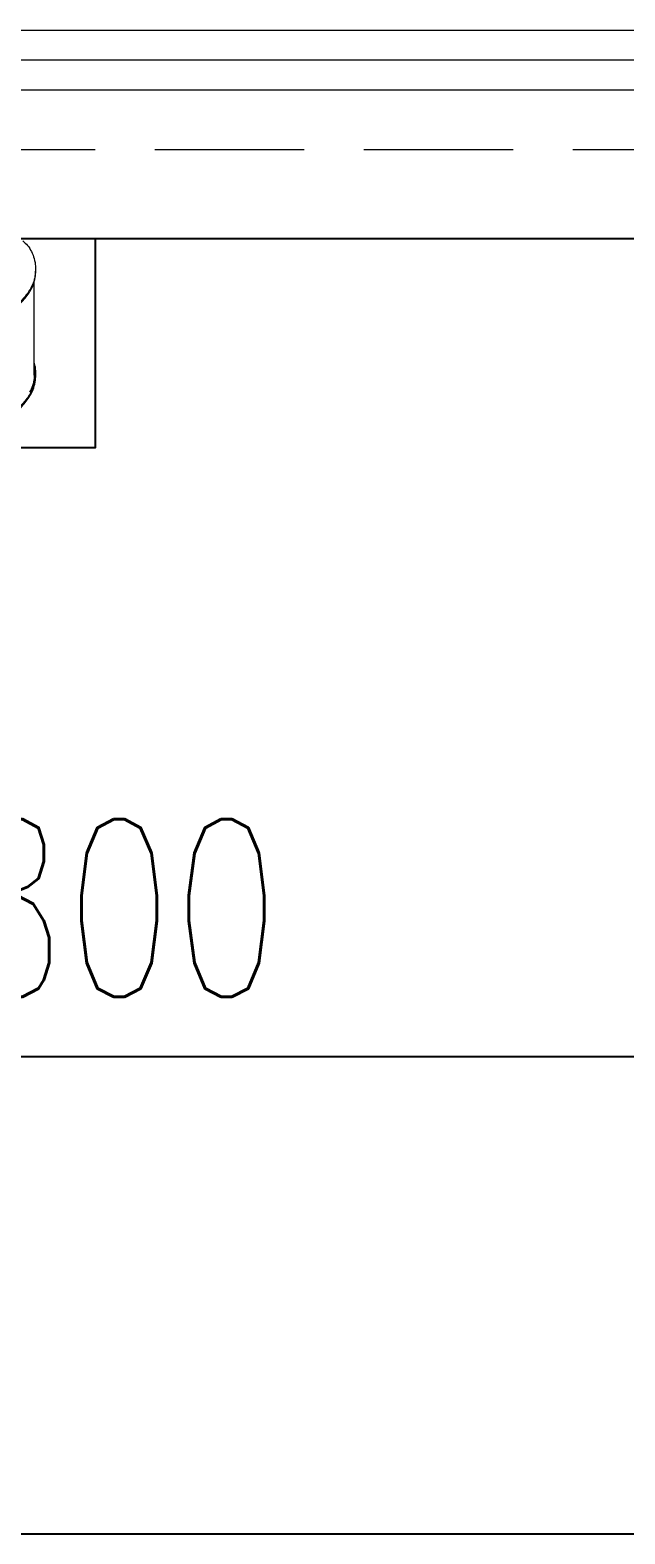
# Model space of a CAD drawing. Extents: x 3753737 to 4713801, y -857380 to 24339.
# Drawn here: x 4252654 to 4253651, y -740443 to -737923 of the extents above; entities that cross this region are included whole.
import ezdxf

# ---------------------------------------------------------------- set-up
doc = ezdxf.new("R2010")
doc.units = 0
doc.header["$LTSCALE"] = 1000
doc.header["$MEASUREMENT"] = 0
doc.linetypes.add('DASH', pattern=[0.35, 0.25, -0.1])
doc.layers.get('0').update_dxf_attribs({"linetype": 'CONTINUOUS'})
doc.layers.get('Defpoints').update_dxf_attribs({"linetype": 'CONTINUOUS'})
doc.layers.add('!!电气', color=1, linetype='CONTINUOUS')
doc.layers.add('看线', color=185, linetype='CONTINUOUS')
for name, color, linetype, lineweight in [('AXIS', 114, 'CONTINUOUS', 20), ('平面-栏杆', 56, 'CONTINUOUS', 15), ('平面-看线', 252, 'CONTINUOUS', 15), ('平面-空调预留孔', 252, 'CONTINUOUS', 15)]:
    doc.layers.add(name, color=color, linetype=linetype, lineweight=lineweight)
doc.styles.add('_TCH_DIM_T3', font='SIMPLEX.shx', dxfattribs={"width": 0.705882, "bigfont": 'GBCBIG.shx'})
doc.dimstyles.new('_TCH_ARCH&&100', dxfattribs={"dimtxt": 297.5, "dimasz": 100, "dimexe": 250, "dimexo": 300, "dimgap": 100, "dimtad": 1, "dimdec": 0, "dimzin": 0, "dimdsep": 46, "dimtxsty": '_TCH_DIM_T3', "dimblk": 'ARCHTICK', "dimcen": 0.09, "dimclrt": 7, "dimazin": 2, "dimtfac": 1, "dimtdec": 0, "dimtix": 1, "dimtmove": 2, "dimatfit": 3, "dimfxl": 1, "dimtolj": 1, "dimtzin": 0, "dimarcsym": 0})

# ---------------------------------------------------------------- blocks, each defined once
blk = doc.blocks.new('gdgdgdrgdfsfs')
at = {"layer": '平面-空调预留孔', "color": 252}
for p, q in [((703140.2, 763739.3), (703140.2, 763896.4)), ((703134.4, 763885.1), (703134.4, 763882.1)), ((703134.4, 763707), (703134.4, 763710))]:
    blk.add_line(p, q, dxfattribs=at)
for points, knots in [([(703120.9, 763964.4), (703123.8, 763962.2), (703129.4, 763956.9), (703136, 763946.7), (703140.6, 763934.9), (703142.3, 763924.7), (703142.5, 763918.7), (703142.5, 763917)], [0, 0, 0, 0, 13.236708, 26.367262, 39.40148, 52.370435, 57.391988, 57.391988, 57.391988, 57.391988]), ([(703142.5, 763917), (703142.5, 763914.3), (703142.1, 763907.3), (703139.7, 763896.3), (703136.4, 763888.6), (703134.4, 763885.1)], [0, 0, 0, 0, 7.950473, 20.930505, 33.984373, 33.984373, 33.984373, 33.984373]), ([(703134.4, 763882.1), (703136.4, 763885.6), (703139.7, 763893.2), (703142.1, 763904.3), (703142.5, 763911.3), (703142.5, 763913.9)], [0, 0, 0, 0, 13.053869, 26.0339, 33.984373, 33.984373, 33.984373, 33.984373]), ([(703133.3, 763883.2), (703129.9, 763877.6), (703121.7, 763866.5), (703106.5, 763853.7), (703094.7, 763848.2), (703088.6, 763846.3)], [0, 0, 0, 0, 21.314535, 45.206098, 69.255455, 69.255455, 69.255455, 69.255455]), ([(703089.2, 763843.4), (703095.1, 763845.3), (703106.7, 763850.8), (703122.2, 763863.9), (703130.8, 763875.7), (703134.4, 763882.1)], [0, 0, 0, 0, 23.221194, 47.112756, 70.812357, 70.812357, 70.812357, 70.812357]), ([(703140.2, 763759.4), (703141.3, 763755.4), (703142.3, 763749.5), (703142.5, 763743.6), (703142.5, 763741.9)], [0, 0, 0, 0, 12.807641, 17.829194, 17.829194, 17.829194, 17.829194]), ([(703141, 763741.9), (703141, 763743.5), (703140.9, 763746.8), (703140.5, 763750.1), (703140.2, 763751.8)], [0, 0, 0, 0, 4.848396, 9.936354, 9.936354, 9.936354, 9.936354]), ([(703133.1, 763711.1), (703135.1, 763714.5), (703138.3, 763721.9), (703140.3, 763731.4), (703140.8, 763737), (703140.9, 763738.4)], [0, 0, 0, 0, 12.603735, 25.136179, 29.305258, 29.305258, 29.305258, 29.305258]), ([(703142.5, 763741.9), (703142.5, 763739.2), (703142.1, 763732.3), (703139.7, 763721.2), (703136.4, 763713.6), (703134.4, 763710)], [0, 0, 0, 0, 7.950473, 20.930505, 33.984373, 33.984373, 33.984373, 33.984373]), ([(703134.4, 763707), (703136.4, 763710.5), (703139.7, 763718.1), (703142.1, 763729.2), (703142.5, 763736.2), (703142.5, 763738.8)], [0, 0, 0, 0, 13.053869, 26.0339, 33.984373, 33.984373, 33.984373, 33.984373]), ([(703140.2, 763739.3), (703140.2, 763735.8), (703139.7, 763729.5), (703138.3, 763723.6), (703137.6, 763721)], [0, 0, 0, 0, 10.602023, 18.658548, 18.658548, 18.658548, 18.658548]), ([(703133.3, 763708.1), (703129.9, 763702.5), (703121.7, 763691.5), (703106.5, 763678.6), (703094.7, 763673.1), (703088.6, 763671.2)], [0, 0, 0, 0, 21.314535, 45.206098, 69.255455, 69.255455, 69.255455, 69.255455]), ([(703089.2, 763668.3), (703095.1, 763670.2), (703106.7, 763675.7), (703122.2, 763688.8), (703130.8, 763700.6), (703134.4, 763707)], [0, 0, 0, 0, 23.221194, 47.112756, 70.812357, 70.812357, 70.812357, 70.812357])]:
    blk.add_open_spline(points, degree=3, knots=knots, dxfattribs=at)
for points in [[(703134.4, 763885.1), (703134, 763884.5), (703133.6, 763883.8), (703133.3, 763883.2)], [(703140.2, 763749.2), (703140.6, 763746.8), (703140.8, 763744.4), (703140.9, 763741.9)], [(703140.9, 763738.4), (703140.9, 763739.5), (703141, 763740.7), (703141, 763741.9)], [(703134.4, 763710), (703134, 763709.4), (703133.6, 763708.7), (703133.3, 763708.1)]]:
    blk.add_open_spline(points, degree=3, dxfattribs=at)
blk = doc.blocks.new('_ArchTick')
at = {"color": 0, "linetype": 'ByBlock', "const_width": 0.15}
blk.add_lwpolyline([(-0.5, -0.5), (0.5, 0.5)], dxfattribs=at)
blk = doc.blocks.new('*D458')
at = {"layer": 'AXIS', "color": 0, "lineweight": -2, "transparency": 16777216}
for p, q in [((-100, -944.9), (-100, -2669.9)), ((50100, -944.9), (50100, -2669.9)), ((-100, -2419.9), (50100, -2419.9))]:
    blk.add_line(p, q, dxfattribs=at)
at = {"layer": 'Defpoints', "color": 0, "transparency": 16777216}
for p in [(-100, -644.9), (50100, -644.9), (50100, -2419.9)]:
    blk.add_point(p, dxfattribs=at)
at = {"layer": 'AXIS', "color": 0, "lineweight": -2, "transparency": 16777216, "xscale": 100, "yscale": 100, "zscale": 100, "rotation": 180}
blk.add_blockref('_ArchTick', (-100, -2419.9), dxfattribs=at)
at = {"layer": 'AXIS', "color": 0, "lineweight": -2, "transparency": 16777216, "xscale": 100, "yscale": 100, "zscale": 100}
blk.add_blockref('_ArchTick', (50100, -2419.9), dxfattribs=at)
at = {"layer": 'AXIS', "color": 7, "transparency": 16777216, "insert": (25000, -2171.1), "char_height": 297.5, "attachment_point": 5, "style": '_TCH_DIM_T3'}
blk.add_mtext('\\A1;50200', dxfattribs=at)
blk = doc.blocks.new('*D468')
at = {"layer": 'AXIS', "color": 0, "lineweight": -2, "transparency": 16777216}
for p, q in [((40700, -944.9), (40700, -1869.9)), ((46500, -944.9), (46500, -1869.9)), ((40700, -1619.9), (46500, -1619.9))]:
    blk.add_line(p, q, dxfattribs=at)
at = {"layer": 'Defpoints', "color": 0, "transparency": 16777216}
for p in [(40700, -644.9), (46500, -644.9), (46500, -1619.9)]:
    blk.add_point(p, dxfattribs=at)
at = {"layer": 'AXIS', "color": 0, "lineweight": -2, "transparency": 16777216, "xscale": 100, "yscale": 100, "zscale": 100, "rotation": 180}
blk.add_blockref('_ArchTick', (40700, -1619.9), dxfattribs=at)
at = {"layer": 'AXIS', "color": 0, "lineweight": -2, "transparency": 16777216, "xscale": 100, "yscale": 100, "zscale": 100}
blk.add_blockref('_ArchTick', (46500, -1619.9), dxfattribs=at)
at = {"layer": 'AXIS', "color": 7, "transparency": 16777216, "insert": (43600, -1371.1), "char_height": 297.5, "attachment_point": 5, "style": '_TCH_DIM_T3'}
blk.add_mtext('\\A1;5800', dxfattribs=at)
blk = doc.blocks.new('A$C1C403CBE')
at = {"layer": '平面-栏杆', "color": 252}
for points in [[(41650, 50), (46300, 50)], [(41650, 0), (46300, 0)]]:
    blk.add_lwpolyline(points, dxfattribs=at)
at = {"layer": '平面-看线', "color": 252}
blk.add_lwpolyline([(41650, 100), (46300, 100)], dxfattribs=at)
at = {"layer": '平面-看线', "color": 252, "linetype": 'DASH'}
blk.add_lwpolyline([(41650, -100), (46300, -100)], dxfattribs=at)
at = {"layer": '看线', "color": 252, "ltscale": 0.5}
for points in [[(46300, -250), (41650, -250)], [(43650, -250), (43650, -600), (41650, -600), (41650, -250)]]:
    blk.add_lwpolyline(points, dxfattribs=at)
at = {"layer": '平面-空调预留孔', "color": 252}
blk.add_blockref('gdgdgdrgdfsfs', (-659592.5, -764217.6), dxfattribs=at)
at = {"layer": 'AXIS'}
for p1, p2, distance, text, picture, middle in [((-100, -644.9), (50100, -644.9), -1775, '50200', '*D458', (25000, -2171.1)), ((40700, -644.9), (46500, -644.9), -975, '5800', '*D468', (43600, -1371.1))]:
    dim = blk.add_aligned_dim(p1=p1, p2=p2, distance=distance, text=text, dimstyle='_TCH_ARCH&&100', dxfattribs=at)
    dim.commit()
    dim.dimension.update_dxf_attribs({"geometry": picture, "text_midpoint": middle})

msp = doc.modelspace()

# ---------------------------------------------------------------- block references
at = {"layer": '!!电气'}
msp.add_blockref('A$C1C403CBE', (4209113.4, -738022.9), dxfattribs=at)

doc.saveas('drawing.dxf')
